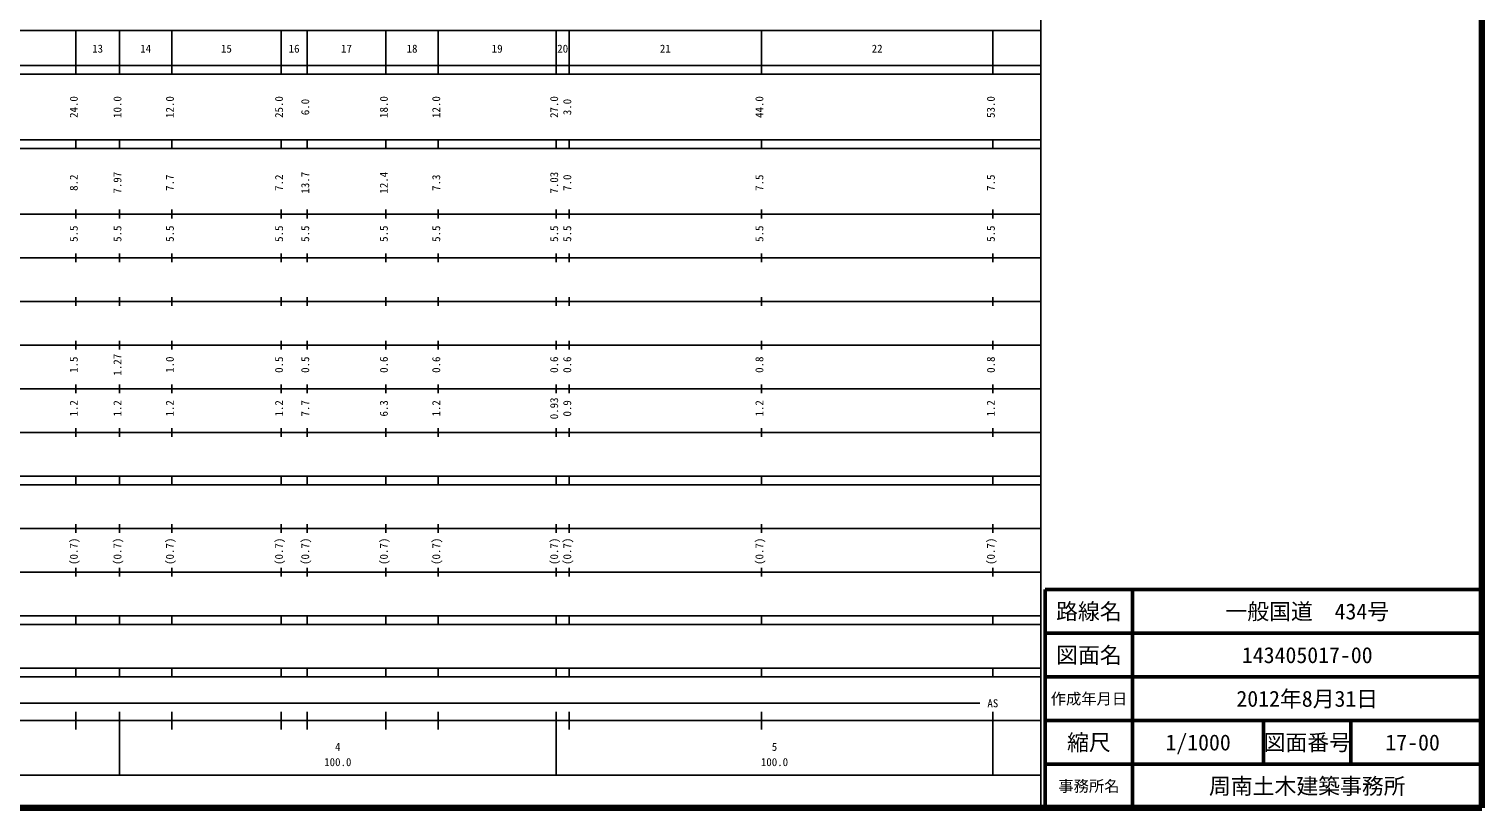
# Model space of a CAD drawing. Units: millimetres on the paper, enlarged 1000 times. Extents: x 40000 to 680000, y 20000 to 380000.
# Drawn here: x 347300 to 680000, y 20000 to 198357 of the extents above; entities that cross this region are included whole.
import ezdxf
from ezdxf.enums import TextEntityAlignment as Align

# ---------------------------------------------------------------- set-up
doc = ezdxf.new("R2010")
doc.units = ezdxf.units.MM
doc.header["$LTSCALE"] = 1000
for name, color, linetype, lineweight in [('M-TTL', 2, 'Continuous', 140), ('M-TTL-BAND', 7, 'Continuous', 25), ('M-TTL-FRAM', 2, 'Continuous', 50), ('M-TTL-LINE', 7, 'Continuous', 50)]:
    doc.layers.add(name, color=color, linetype=linetype, lineweight=lineweight)
doc.layers.add('M-TTL-TXT', color=7, linetype='Continuous')
doc.styles.add('ＭＳ ゴシック', font='')
doc.styles.get('ＭＳ ゴシック').set_extended_font_data('MS Gothic')

msp = doc.modelspace()

# ---------------------------------------------------------------- linework, layer by layer
at = {"layer": 'M-TTL'}
for p, q in [((680000, 20000), (680000, 380000)), ((40000, 20000), (680000, 20000))]:
    msp.add_line(p, q, dxfattribs=at)
at = {"layer": 'M-TTL-BAND'}
for p, q in [((579000, 20000), (579000, 370000)), ((68000, 198000), (579000, 198000)), ((358000, 188000), (358000, 198000)), ((368000, 188000), (368000, 198000)), ((380000, 188000), (380000, 198000)), ((405000, 188000), (405000, 198000)), ((411000, 188000), (411000, 198000)), ((429000, 188000), (429000, 198000)), ((441000, 188000), (441000, 198000)), ((468000, 188000), (468000, 198000)), ((471000, 188000), (471000, 198000)), ((515000, 188000), (515000, 198000)), ((568000, 188000), (568000, 198000)), ((40000, 190000), (579000, 190000)), ((40000, 188000), (579000, 188000)), ((40000, 173000), (579000, 173000)), ((40000, 171000), (579000, 171000)), ((358000, 171000), (358000, 173000)), ((368000, 171000), (368000, 173000)), ((380000, 171000), (380000, 173000)), ((405000, 171000), (405000, 173000)), ((411000, 171000), (411000, 173000)), ((429000, 171000), (429000, 173000)), ((441000, 171000), (441000, 173000)), ((468000, 171000), (468000, 173000)), ((471000, 171000), (471000, 173000)), ((515000, 171000), (515000, 173000)), ((568000, 171000), (568000, 173000)), ((358000, 155000), (358000, 157000)), ((368000, 155000), (368000, 157000)), ((380000, 155000), (380000, 157000)), ((405000, 155000), (405000, 157000)), ((411000, 155000), (411000, 157000)), ((429000, 155000), (429000, 157000)), ((441000, 155000), (441000, 157000)), ((468000, 155000), (468000, 157000)), ((471000, 155000), (471000, 157000)), ((515000, 155000), (515000, 157000)), ((568000, 155000), (568000, 157000)), ((40000, 156000), (579000, 156000)), ((358000, 145000), (358000, 147000)), ((368000, 145000), (368000, 147000)), ((380000, 145000), (380000, 147000)), ((405000, 145000), (405000, 147000)), ((411000, 145000), (411000, 147000)), ((429000, 145000), (429000, 147000)), ((441000, 145000), (441000, 147000)), ((468000, 145000), (468000, 147000)), ((471000, 145000), (471000, 147000)), ((515000, 145000), (515000, 147000)), ((568000, 145000), (568000, 147000)), ((46000, 146000), (579000, 146000)), ((358000, 135000), (358000, 137000)), ((368000, 135000), (368000, 137000)), ((380000, 135000), (380000, 137000)), ((405000, 135000), (405000, 137000)), ((411000, 135000), (411000, 137000)), ((429000, 135000), (429000, 137000)), ((441000, 135000), (441000, 137000)), ((468000, 135000), (468000, 137000)), ((471000, 135000), (471000, 137000)), ((515000, 135000), (515000, 137000)), ((568000, 135000), (568000, 137000)), ((52000, 136000), (579000, 136000)), ((358000, 125000), (358000, 127000)), ((368000, 125000), (368000, 127000)), ((380000, 125000), (380000, 127000)), ((405000, 125000), (405000, 127000)), ((411000, 125000), (411000, 127000)), ((429000, 125000), (429000, 127000)), ((441000, 125000), (441000, 127000)), ((468000, 125000), (468000, 127000)), ((471000, 125000), (471000, 127000)), ((515000, 125000), (515000, 127000)), ((568000, 125000), (568000, 127000)), ((46000, 126000), (579000, 126000)), ((358000, 115000), (358000, 117000)), ((368000, 115000), (368000, 117000)), ((380000, 115000), (380000, 117000)), ((405000, 115000), (405000, 117000)), ((411000, 115000), (411000, 117000)), ((429000, 115000), (429000, 117000)), ((441000, 115000), (441000, 117000)), ((468000, 115000), (468000, 117000)), ((471000, 115000), (471000, 117000)), ((515000, 115000), (515000, 117000)), ((568000, 115000), (568000, 117000)), ((52000, 116000), (579000, 116000)), ((358000, 105000), (358000, 107000)), ((368000, 105000), (368000, 107000)), ((380000, 105000), (380000, 107000)), ((405000, 105000), (405000, 107000)), ((411000, 105000), (411000, 107000)), ((429000, 105000), (429000, 107000)), ((441000, 105000), (441000, 107000)), ((468000, 105000), (468000, 107000)), ((471000, 105000), (471000, 107000)), ((515000, 105000), (515000, 107000)), ((568000, 105000), (568000, 107000)), ((46000, 106000), (579000, 106000)), ((40000, 96000), (579000, 96000)), ((40000, 94000), (579000, 94000)), ((358000, 94000), (358000, 96000)), ((368000, 94000), (368000, 96000)), ((380000, 94000), (380000, 96000)), ((405000, 94000), (405000, 96000)), ((411000, 94000), (411000, 96000)), ((429000, 94000), (429000, 96000)), ((441000, 94000), (441000, 96000)), ((468000, 94000), (468000, 96000)), ((471000, 94000), (471000, 96000)), ((515000, 94000), (515000, 96000)), ((568000, 94000), (568000, 96000)), ((49000, 84000), (579000, 84000)), ((358000, 83000), (358000, 85000)), ((368000, 83000), (368000, 85000)), ((380000, 83000), (380000, 85000)), ((405000, 83000), (405000, 85000)), ((411000, 83000), (411000, 85000)), ((429000, 83000), (429000, 85000)), ((441000, 83000), (441000, 85000)), ((468000, 83000), (468000, 85000)), ((471000, 83000), (471000, 85000)), ((515000, 83000), (515000, 85000)), ((568000, 83000), (568000, 85000)), ((40000, 74000), (579000, 74000)), ((358000, 73000), (358000, 75000)), ((368000, 73000), (368000, 75000)), ((380000, 73000), (380000, 75000)), ((405000, 73000), (405000, 75000)), ((411000, 73000), (411000, 75000)), ((429000, 73000), (429000, 75000)), ((441000, 73000), (441000, 75000)), ((468000, 73000), (468000, 75000)), ((471000, 73000), (471000, 75000)), ((515000, 73000), (515000, 75000)), ((568000, 73000), (568000, 75000)), ((40000, 64000), (579000, 64000)), ((358000, 62000), (358000, 64000)), ((368000, 62000), (368000, 64000)), ((380000, 62000), (380000, 64000)), ((405000, 62000), (405000, 64000)), ((411000, 62000), (411000, 64000)), ((429000, 62000), (429000, 64000)), ((441000, 62000), (441000, 64000)), ((468000, 62000), (468000, 64000)), ((471000, 62000), (471000, 64000)), ((515000, 62000), (515000, 64000)), ((568000, 62000), (568000, 64000)), ((40000, 62000), (579000, 62000)), ((40000, 52000), (579000, 52000)), ((40000, 50000), (579000, 50000)), ((358000, 50000), (358000, 52000)), ((368000, 50000), (368000, 52000)), ((380000, 50000), (380000, 52000)), ((405000, 50000), (405000, 52000)), ((411000, 50000), (411000, 52000)), ((429000, 50000), (429000, 52000)), ((441000, 50000), (441000, 52000)), ((468000, 50000), (468000, 52000)), ((471000, 50000), (471000, 52000)), ((515000, 50000), (515000, 52000)), ((568000, 50000), (568000, 52000)), ((71000, 44000), (565000, 44000)), ((40000, 40000), (579000, 40000)), ((358000, 38000), (358000, 42000)), ((368000, 27500), (368000, 42000)), ((380000, 38000), (380000, 42000)), ((405000, 38000), (405000, 42000)), ((411000, 38000), (411000, 42000)), ((429000, 38000), (429000, 42000)), ((441000, 38000), (441000, 42000)), ((468000, 27500), (468000, 42000)), ((471000, 38000), (471000, 42000)), ((515000, 38000), (515000, 42000)), ((568000, 27500), (568000, 42000)), ((68000, 27500), (579000, 27500))]:
    msp.add_line(p, q, dxfattribs=at)
at = {"layer": 'M-TTL-FRAM'}
for p, q in [((680000, 70000), (580000, 70000)), ((580000, 70000), (580000, 20000))]:
    msp.add_line(p, q, dxfattribs=at)
at = {"layer": 'M-TTL-LINE'}
for p, q in [((600000, 70000), (600000, 20000)), ((680000, 60000), (580000, 60000)), ((680000, 50000), (580000, 50000)), ((680000, 40000), (580000, 40000)), ((630000, 40000), (630000, 30000)), ((650000, 40000), (650000, 30000)), ((680000, 30000), (580000, 30000))]:
    msp.add_line(p, q, dxfattribs=at)

# ---------------------------------------------------------------- texts
at = {"layer": 'M-TTL-BAND', "style": 'ＭＳ ゴシック'}
for s, p in [('13', (363000, 192405)), ('14', (374000, 192405)), ('15', (392500, 192405)), ('16', (408000, 192405)), ('17', (420000, 192405)), ('18', (435000, 192405)), ('19', (454500, 192405)), ('20', (469500, 192405)), ('21', (493000, 192405)), ('22', (541500, 192405)), ('AS', (568000, 42500)), ('4', (418000, 32523)), ('5', (518000, 32523)), ('100.0', (418000, 29033)), ('100.0', (518000, 29033))]:
    msp.add_text(s, height=1833, dxfattribs=at).set_placement(p, align=Align.BOTTOM_CENTER)
for s, p in [('24.0', (359000, 180500)), ('10.0', (369000, 180500)), ('12.0', (381000, 180500)), ('25.0', (406000, 180500)), ('6.0', (412000, 180500)), ('18.0', (430000, 180500)), ('12.0', (442000, 180500)), ('27.0', (469000, 180500)), ('3.0', (472000, 180500)), ('44.0', (516000, 180500)), ('53.0', (569000, 180500)), ('8.2', (359000, 163174)), ('7.97', (369000, 163174)), ('7.7', (381000, 163174)), ('7.2', (406000, 163174)), ('13.7', (412000, 163174)), ('12.4', (430000, 163174)), ('7.3', (442000, 163174)), ('7.03', (469000, 163174)), ('7.0', (472000, 163174)), ('7.5', (516000, 163174)), ('7.5', (569000, 163174)), ('5.5', (359000, 151500)), ('5.5', (369000, 151500)), ('5.5', (381000, 151500)), ('5.5', (406000, 151500)), ('5.5', (412000, 151500)), ('5.5', (430000, 151500)), ('5.5', (442000, 151500)), ('5.5', (469000, 151500)), ('5.5', (472000, 151500)), ('5.5', (516000, 151500)), ('5.5', (569000, 151500)), ('1.5', (359000, 121500)), ('1.27', (369000, 121500)), ('1.0', (381000, 121500)), ('0.5', (406000, 121500)), ('0.5', (412000, 121500)), ('0.6', (430000, 121500)), ('0.6', (442000, 121500)), ('0.6', (469000, 121500)), ('0.6', (472000, 121500)), ('0.8', (516000, 121500)), ('0.8', (569000, 121500)), ('1.2', (359000, 111500)), ('1.2', (369000, 111500)), ('1.2', (381000, 111500)), ('1.2', (406000, 111500)), ('7.7', (412000, 111500)), ('6.3', (430000, 111500)), ('1.2', (442000, 111500)), ('0.93', (469000, 111500)), ('0.9', (472000, 111500)), ('1.2', (516000, 111500)), ('1.2', (569000, 111500)), ('(0.7)', (359000, 78764)), ('(0.7)', (369000, 78764)), ('(0.7)', (381000, 78764)), ('(0.7)', (406000, 78764)), ('(0.7)', (412000, 78764)), ('(0.7)', (430000, 78764)), ('(0.7)', (442000, 78764)), ('(0.7)', (469000, 78764)), ('(0.7)', (472000, 78764)), ('(0.7)', (516000, 78764)), ('(0.7)', (569000, 78764))]:
    msp.add_text(s, height=1833, rotation=90, dxfattribs=at).set_placement(p, align=Align.BOTTOM_CENTER)
at = {"layer": 'M-TTL-TXT', "style": 'ＭＳ ゴシック'}
for s, height, p in [('路線名', 3666, (590000, 65000)), ('路線名', 3666, (590000, 65000)), ('一般国道\u3000434号', 3666, (640000, 65000)), ('図面名', 3666, (590000, 55000)), ('図面名', 3666, (590000, 55000)), ('143405017-00', 3666, (640000, 55000)), ('作成年月日', 2566, (590000, 45000)), ('作成年月日', 2566, (590000, 45000)), ('2012年8月31日', 3666, (640000, 45000)), ('縮尺', 3666, (590000, 35000)), ('縮尺', 3666, (590000, 35000)), ('1/1000', 3666, (615000, 35000)), ('図面番号', 3666, (640000, 35000)), ('図面番号', 3666, (640000, 35000)), ('17-00', 3666, (664125, 35000)), ('事務所名', 2566, (590000, 25000)), ('事務所名', 2566, (590000, 25000)), ('周南土木建築事務所', 3666, (640000, 25000))]:
    msp.add_text(s, height=height, dxfattribs=at).set_placement(p, align=Align.MIDDLE_CENTER)

doc.saveas('drawing.dxf')
